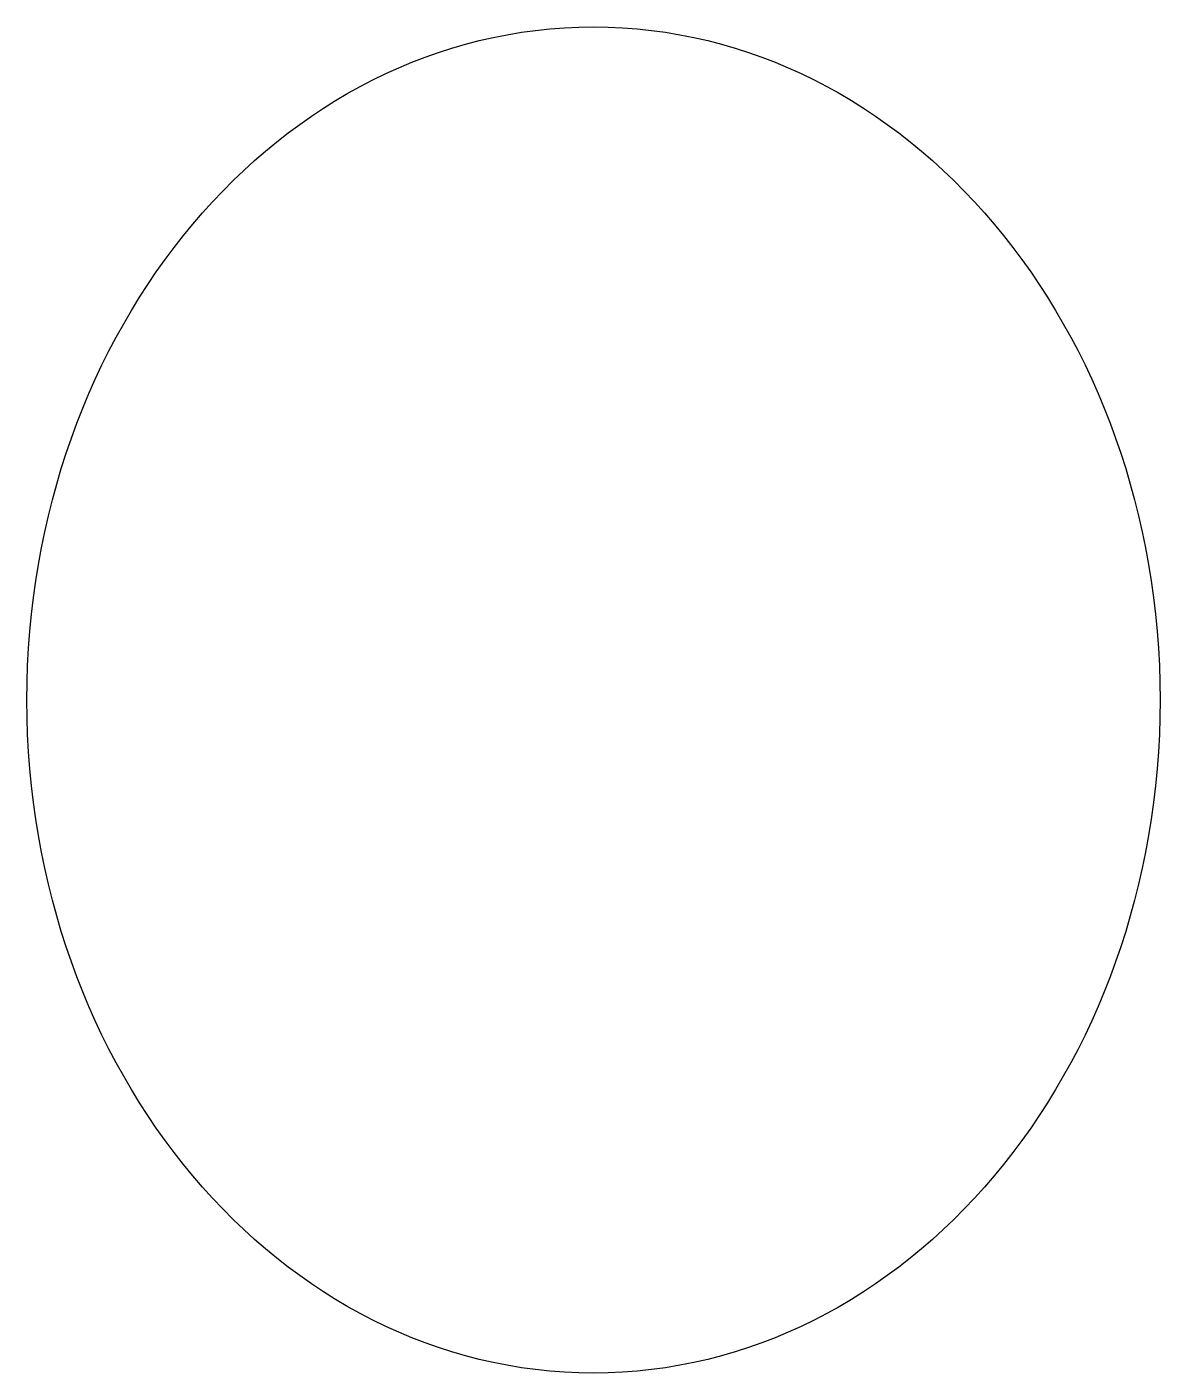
# Model space of a CAD drawing. Header units: millimetres. Extents: x 0 to 320, y 0 to 380.
import ezdxf

# ---------------------------------------------------------------- set-up
doc = ezdxf.new("R2010")
doc.units = ezdxf.units.MM
doc.layers.add('CUT', color=7, linetype='Continuous')

msp = doc.modelspace()

# ---------------------------------------------------------------- linework, layer by layer
at = {"layer": 'CUT'}
msp.add_ellipse((160, 190), major_axis=(0, 190), ratio=0.842105, dxfattribs=at)

doc.saveas('drawing.dxf')
